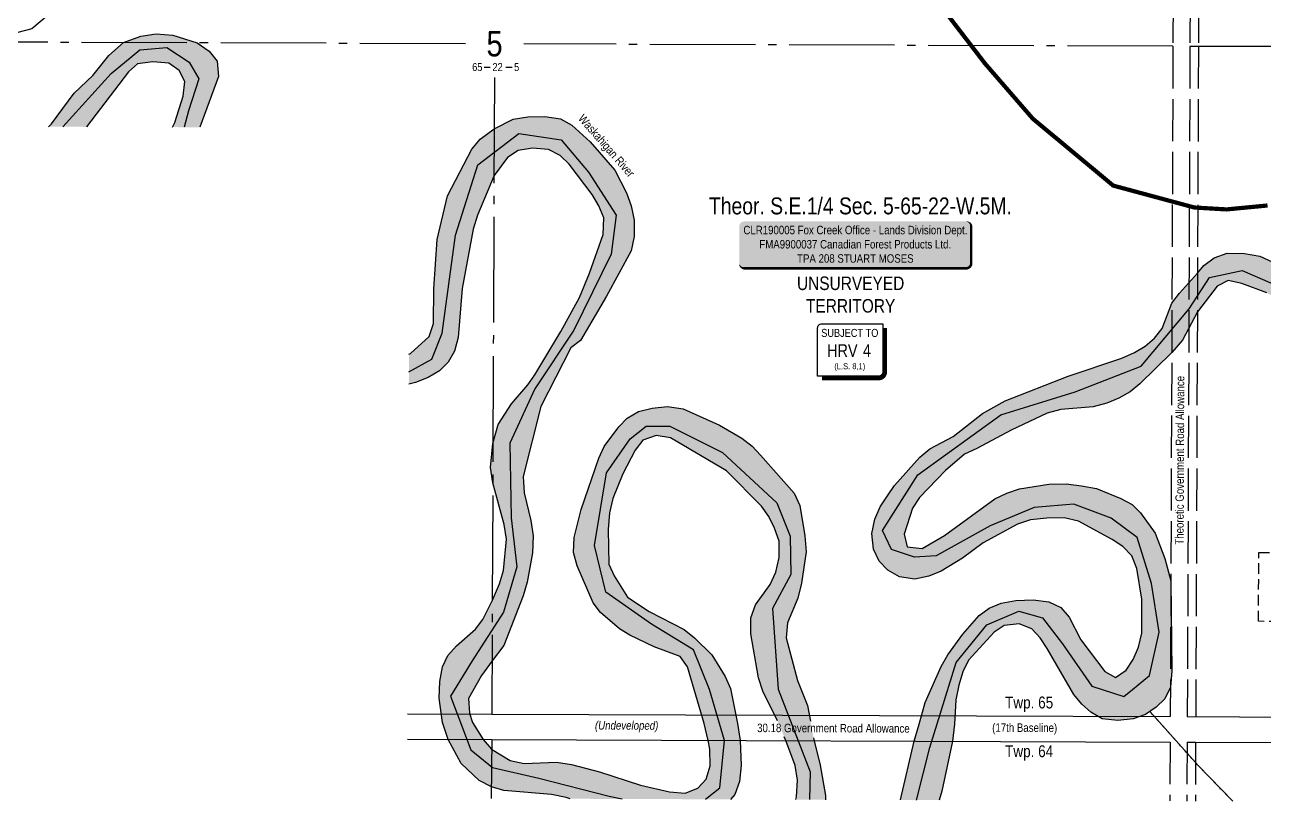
# Model space of a CAD drawing. Extents: x 479493 to 483772, y 6048995 to 6053527.
# Drawn here: x 480680 to 482149, y 6049001 to 6049921 of the extents above; entities that cross this region are included whole.
import ezdxf
from ezdxf.enums import TextEntityAlignment as Align

# ---------------------------------------------------------------- set-up
doc = ezdxf.new("R2010")
doc.units = 0
doc.header["$LTSCALE"] = 5
for name, pattern in [('foc-ACCESSROAD', [3.75, 2.5, -1.25]), ('foc-QUARTERLINE', [33, 25, -3, 2, -3]), ('foc-UNSURVEYED', [12.5, 10, -2.5]), ('foc-WHEELTRACKS', [2, 0.4, -1.6])]:
    doc.linetypes.add(name, pattern=pattern)
for name, color, linetype in [('10', 1, 'Continuous'), ('9', 3, 'Continuous'), ('C-SYMBOL', 7, 'Continuous'), ('CG-NOTES', 7, 'Continuous'), ('CTW', 7, 'Continuous'), ('D-TXT', 6, 'Continuous'), ('F-WS', 190, 'foc-ACCESSROAD'), ('L-QSEC', 8, 'foc-QUARTERLINE'), ('L-ROAD-T', 7, 'Continuous'), ('L-SEC', 7, 'Continuous'), ('L-SECLBL', 7, 'Continuous'), ('L-UNS-T', 3, 'Continuous'), ('L-USEC', 7, 'foc-UNSURVEYED'), ('P-PROPOSED', 10, 'Continuous'), ('T-WATER', 160, 'Continuous'), ('T-WATER-H', 133, 'Continuous'), ('T-WATER-P3', 160, 'foc-WHEELTRACKS'), ('T-WATER-T', 170, 'Continuous')]:
    doc.layers.add(name, color=color, linetype=linetype)
doc.layers.add('T-TEXT', color=48, linetype='Continuous', lineweight=18)
doc.styles.add('175L', font='', dxfattribs={"height": 20})
doc.styles.add('80', font='', dxfattribs={"height": 10})
doc.styles.add('80L', font='', dxfattribs={"height": 10})
doc.styles.add('80LS', font='', dxfattribs={"height": 10})
doc.styles.add('foc-LtypeFont', font='', dxfattribs={"height": 7.35})
doc.styles.add('HRV', font='', dxfattribs={"height": 3})
doc.styles.add('SIMPLEX', font='')
doc.styles.get('175L').set_extended_font_data('Arial Narrow')
doc.styles.get('80').set_extended_font_data('Arial Narrow')
doc.styles.get('80L').set_extended_font_data('Arial Narrow')
doc.styles.get('80LS').set_extended_font_data('Arial Narrow', italic=True)
doc.styles.get('foc-LtypeFont').set_extended_font_data('Arial Narrow')
doc.styles.get('HRV').set_extended_font_data('Arial Narrow')
doc.styles.get('SIMPLEX').set_extended_font_data('Arial Narrow')
doc.linetypes.add('foc-TOPO-flowdirection-NOLINE', pattern='A,0,[">",foc-LtypeFont,S=0.3,R=0,X=0,Y=-0.945],-20,[">",foc-LtypeFont,S=0.3,R=0,X=0,Y=-0.945],0', length=20)

# ---------------------------------------------------------------- blocks, each defined once
blk = doc.blocks.new('L-SECLBL')
at = {"layer": '9', "color": 7}
for p, q in [((-5.1, -27.8), (-12.3, -27.8)), ((20.7, -27.8), (13.5, -27.8))]:
    blk.add_line(p, q, dxfattribs=at)
at = {"layer": '10', "color": 2, "style": 'SIMPLEX'}
blk.add_attdef('SEC', text='', height=30, dxfattribs=at).set_placement((0, 0), align=Align.MIDDLE)
at = {"layer": '10', "color": 5, "style": '80L'}
blk.add_attdef('TWP', text='', height=9.5, dxfattribs=at).set_placement((-14.4, -27.4), align=Align.MIDDLE_RIGHT)
blk.add_attdef('RGE', text='', height=9.5, dxfattribs=at).set_placement((3.6, -27.4), align=Align.MIDDLE_CENTER)
blk.add_attdef('MER', text='', height=9.5, dxfattribs=at).set_placement((23.2, -27.4), align=Align.MIDDLE_LEFT)
blk = doc.blocks.new('*U40')
h = blk.add_hatch(color=255)
edge = h.paths.add_edge_path()
edge.add_line((-131.5, -28.5), (131.5, -28.5))
edge.add_arc((131.5, -22.5), 6, 270, 360)
edge.add_line((137.5, -22.5), (137.5, 21))
edge.add_arc((131.5, 21), 6, 0, 90)
edge.add_line((131.5, 27), (-131.5, 27))
edge.add_arc((-131.5, 21), 6, 90, 180)
edge.add_line((-137.5, 21), (-137.5, -22.5))
edge.add_arc((-131.5, -22.5), 6, 180, 270)
at = {"color": 44, "flags": 128}
blk.add_lwpolyline([(-131.5, -28.5, 3, 3, 0), (131.5, -28.5, 3, 3, 0.414214), (137.5, -22.5, 3, 3, 0), (137.5, 21, 3, 0, 0.414214), (131.5, 27, 0, 0, 0), (-131.5, 27, 0, 0, 0.414214), (-137.5, 21, 0, 0, 0), (-137.5, -22.5, 0, 3, 0.414214)], format="xyseb", close=True, dxfattribs=at)
at = {"color": 44, "style": '80'}
blk.add_attdef('ENTER_TEXT_001', (-36, -5), '', height=10, dxfattribs=at)
blk = doc.blocks.new('HRV')
blk.add_lwpolyline([(-35.1, 31.6), (37.2, 31.6), (37.2, -25.5, -0.414214), (32.2, -30.5), (-40.1, -30.5), (-40.1, 26.6, -0.414214)], format="xyb", close=True)
at = {"const_width": 5, "flags": 128}
blk.add_lwpolyline([(-35.1, -33), (32.2, -33, 0.414214), (39.7, -25.5), (39.7, 26.6)], format="xyb", dxfattribs=at)
at = {"style": '80L'}
blk.add_text('SUBJECT TO', height=9.5, dxfattribs=at).set_placement((-2, 13.1), align=Align.BOTTOM_CENTER)
blk.add_attdef('(N.W.1/4 00)', text='', height=7.12, dxfattribs=at).set_placement((-2, -24.4), align=Align.BOTTOM_CENTER)
at = {"layer": 'CTW', "color": 3, "style": 'HRV'}
blk.add_text('HRV', height=15, dxfattribs=at).set_placement((-10.9, -0.2), align=Align.MIDDLE_CENTER)
blk.add_attdef('0', text='', height=15, dxfattribs=at).set_placement((18.3, -0.2), align=Align.MIDDLE_CENTER)

msp = doc.modelspace()

# ---------------------------------------------------------------- hatches: boundary and pattern name
at = {"layer": 'T-WATER-H'}
h = msp.add_hatch(color=256, dxfattribs=at)
h.dxf.hatch_style = 1
h.paths.add_polyline_path([(482537.826, 6049993.385), (482512.503, 6049993.474), (482511.582, 6049990.986), (482509.301, 6049969.084), (482509.762, 6049931.32), (482513.335, 6049926.09), (482535.646, 6049893.437), (482553.965, 6049873.064), (482572.13, 6049828.386), (482578.439, 6049803.316), (482574.266, 6049781.831), (482565.632, 6049765.385), (482535.043, 6049747.12), (482524.745, 6049736.947), (482501.754, 6049719.544), (482494.389, 6049706.057), (482488.935, 6049690.045), (482485.393, 6049651.385), (482486.05, 6049630.97), (482507.039, 6049525.828), (482503.148, 6049510.287), (482486.328, 6049508.114), (482473.141, 6049515.361), (482449.307, 6049535.193), (482436.544, 6049543.455), (482410.171, 6049558.069), (482394.941, 6049564.541), (482377.479, 6049567.954), (482358.088, 6049568.794), (482341.045, 6049571.848), (482303.111, 6049575.15), (482285.832, 6049579.585), (482212.855, 6049609.472), (482158.251, 6049640.02), (482143.802, 6049646.551), (482125.619, 6049649.847), (482104.966, 6049649.976), (482089.519, 6049644.737), (482077.3, 6049635.346), (482069.768, 6049626.382), (482048.381, 6049602.893), (482039.452, 6049590.73), (482027.836, 6049560.984), (482018.794, 6049549.299), (482007.596, 6049540.032), (481995.085, 6049532.504), (481980.234, 6049525.581), (481916.584, 6049504.402), (481841.921, 6049475.028), (481814.737, 6049460.103), (481780.309, 6049433.065), (481752.643, 6049418.2), (481740.606, 6049408.63), (481710.72, 6049374.861), (481702.217, 6049362.817), (481693.652, 6049349.691), (481687.061, 6049335.181), (481683.825, 6049318.02), (481685.808, 6049299.339), (481692.431, 6049285.144), (481702.663, 6049274.487), (481716.328, 6049266.639), (481734.814, 6049263.94), (481751.336, 6049267.734), (481766.064, 6049273.512), (481791.209, 6049288.865), (481815.582, 6049307.105), (481856.238, 6049329.194), (481871.866, 6049334.432), (481890.966, 6049336.238), (481911.621, 6049336.47), (481928.601, 6049332.818), (481968.76, 6049311.137), (481981.402, 6049302.574), (481991.877, 6049291.55), (481997.953, 6049276.46), (482003.846, 6049240.297), (482003.841, 6049200.068), (481999.826, 6049183.504), (481993.296, 6049168.699), (481985.032, 6049156.17), (481972.637, 6049147.564), (481959.75, 6049154.685), (481931.646, 6049192.062), (481917.8, 6049218.825), (481907.689, 6049230.443), (481893.479, 6049237.271), (481875.114, 6049239.552), (481854.458, 6049238.834), (481837.096, 6049235.464), (481822.789, 6049229.745), (481810.933, 6049221.073), (481791.711, 6049198.856), (481773.802, 6049174.474), (481765.953, 6049160.504), (481747.028, 6049117.873), (481739.71, 6049092.292), (481733.89, 6049072.282), (481717.638, 6049002.465), (481763.384, 6049002.297), (481766.758, 6049012.972), (481779.422, 6049072.011), (481781.649, 6049092.138), (481783.244, 6049120.944), (481786.96, 6049138.528), (481791.752, 6049154.365), (481798.219, 6049168.155), (481828.523, 6049201.087), (481840.736, 6049209.156), (481858.454, 6049210.959), (481873.327, 6049205.331), (481883.261, 6049194.674), (481891.627, 6049181.92), (481923.159, 6049127.299), (481932.672, 6049116.045), (481943.45, 6049106.522), (481956.814, 6049098.436), (481975.119, 6049096.514), (481993.378, 6049098.621), (482008.165, 6049103.859), (482020.8, 6049112.289), (482031.038, 6049122.283), (482037.661, 6049135.997), (482039.247, 6049155.285), (482038.157, 6049261.866), (482031.075, 6049288.669), (482019.399, 6049318.608), (482002.362, 6049342.379), (481992.306, 6049352.558), (481978.818, 6049359.683), (481949.975, 6049371.301), (481932.333, 6049374.715), (481914.087, 6049376.815), (481893.492, 6049376.698), (481858.77, 6049370.798), (481843.623, 6049365.805), (481829.494, 6049359.122), (481769.737, 6049315.713), (481743.272, 6049300.298), (481725.506, 6049302.278), (481721.891, 6049317.361), (481731.832, 6049348.191), (481740.038, 6049360.774), (481770.877, 6049392.868), (481793.513, 6049412.189), (481808.244, 6049418.57), (481848.838, 6049440.545), (481891.711, 6049460.465), (481907.756, 6049464.981), (481945.951, 6049468.046), (481962.117, 6049472.437), (481976.605, 6049478.578), (481990.078, 6049485.864), (482001.394, 6049495.377), (482039.223, 6049532.509), (482052.05, 6049546.916), (482069.587, 6049580.791), (482092.895, 6049610.86), (482106.067, 6049617.849), (482122.447, 6049614.072), (482151.832, 6049603.056), (482192.713, 6049581.194), (482234.919, 6049560.708), (482250.15, 6049554.896), (482300.369, 6049543.212), (482319.158, 6049542.074), (482357.949, 6049543.214), (482373.966, 6049539.023), (482387.273, 6049531.718), (482451.151, 6049471.657), (482464.396, 6049463.572), (482479.929, 6049458.177), (482499.084, 6049458.599), (482515.727, 6049462.272), (482528.599, 6049469.495), (482539.195, 6049479.012), (482545.208, 6049508.944), (482544.592, 6049534.778), (482542.248, 6049553.581), (482527.622, 6049600.157), (482515.647, 6049668.646), (482519.002, 6049685.927), (482526.313, 6049700.133), (482537.211, 6049709.946), (482550.502, 6049717.538), (482562.54, 6049726.983), (482572.902, 6049737.942), (482581.164, 6049749.744), (482588.116, 6049766.108), (482596.846, 6049791.844), (482598.586, 6049820.173), (482578.432, 6049866.369), (482558.137, 6049893.358), (482529.023, 6049932.074), (482527.91, 6049933.553), (482530.147, 6049970.879), (482536.615, 6049991.364)])
h.paths.add_polyline_path([(482319.387, 6049994.152), (482303.972, 6049994.206), (482304.187, 6049993.989), (482316.169, 6049976.603), (482326.998, 6049948.033), (482333.731, 6049934.839), (482337.328, 6049931.041), (482350.528, 6049923.62), (482358.256, 6049921.531), (482373.377, 6049922.505), (482379.666, 6049924.779), (482391.996, 6049933.783), (482397.348, 6049938.799), (482405.741, 6049951.288), (482408.769, 6049960.373), (482414.017, 6049993.82), (482394.114, 6049993.89), (482391.49, 6049975.741), (482385.47, 6049953.364), (482381.19, 6049947.176), (482367.733, 6049940.283), (482357.812, 6049939.774), (482342.998, 6049943.724), (482337.606, 6049947.822), (482330.406, 6049960.663), (482321.925, 6049990.523)])
h.paths.add_polyline_path([(481134.979, 6049530.507), (481134.833, 6049495.045), (481142.806, 6049496.813), (481157.836, 6049502.951), (481171.07, 6049510.655), (481181.429, 6049521.131), (481189.093, 6049533.957), (481193.226, 6049550.279), (481198.03, 6049608.087), (481211.216, 6049678.658), (481216.072, 6049695.276), (481235.839, 6049742.3), (481251.888, 6049763.555), (481264.282, 6049771.681), (481281.583, 6049774.389), (481300.55, 6049772.83), (481314.159, 6049765.76), (481324.995, 6049755.701), (481352.202, 6049719.653), (481360.025, 6049706.177), (481365.985, 6049691.932), (481365.024, 6049672.299), (481349.151, 6049626.534), (481336.993, 6049597.512), (481315.014, 6049557.349), (481284.052, 6049506.103), (481275.79, 6049494), (481256.627, 6049471.663), (481240.641, 6049447.332), (481234.607, 6049424.628), (481231.716, 6049396.203), (481234.426, 6049378.104), (481247.778, 6049328.786), (481250.547, 6049311.426), (481246.95, 6049274.446), (481242.397, 6049258.367), (481233.884, 6049239.035), (481222.573, 6049216.04), (481213.711, 6049204.72), (481191.374, 6049184.85), (481181.252, 6049173.536), (481174.726, 6049159.984), (481171.429, 6049142.94), (481170.828, 6049123.189), (481174.86, 6049094.362), (481181.326, 6049074.22), (481196.707, 6049045.529), (481218.32, 6049025.591), (481232.715, 6049017.885), (481247.462, 6049013.727), (481304.067, 6049008.874), (481321.408, 6049005.514), (481326.282, 6049003.901), (481515.969, 6049003.205), (481521.236, 6049008.805), (481526.868, 6049024.341), (481528.788, 6049043.128), (481527.774, 6049072.95), (481524.609, 6049093.081), (481516.162, 6049134.496), (481510.022, 6049148.685), (481493.95, 6049174.432), (481473.358, 6049194.612), (481461.32, 6049204.253), (481419.658, 6049225.761), (481394.134, 6049242.831), (481378.059, 6049267.919), (481371.797, 6049281.806), (481371.265, 6049322.942), (481372.706, 6049342.513), (481376.483, 6049359.733), (481388.581, 6049388.696), (481403.078, 6049416.815), (481412.302, 6049428.671), (481427.869, 6049434.086), (481444.972, 6049431.334), (481511.437, 6049392.282), (481553.036, 6049350.484), (481561.763, 6049338.148), (481568.506, 6049324.435), (481573.921, 6049309.107), (481573.921, 6049289.652), (481569.966, 6049272.315), (481563.315, 6049257.802), (481545.829, 6049233.597), (481540.077, 6049218.365), (481540.439, 6049199.15), (481549.224, 6049147.182), (481554.518, 6049131.493), (481573.35, 6049092.903), (481581.661, 6049072.724), (481592.731, 6049043.289), (481595.44, 6049025.991), (481594.297, 6049006.24), (481593.674, 6049002.92), (481628.736, 6049002.791), (481628.766, 6049007.632), (481622.334, 6049043.86), (481615.242, 6049072.565), (481611.473, 6049092.763), (481607.361, 6049114.22), (481595.686, 6049144.097), (481582.152, 6049194.338), (481583.65, 6049212.464), (481595.93, 6049241.669), (481600.186, 6049259.131), (481606.005, 6049296.22), (481604.443, 6049315.378), (481598.19, 6049351.309), (481591.812, 6049365.916), (481551.902, 6049410.952), (481541.909, 6049421.429), (481529.571, 6049431.195), (481503.019, 6049446.468), (481460.209, 6049465.753), (481441.545, 6049468.633), (481423.347, 6049466.706), (481407.123, 6049462.556), (481393.65, 6049454.673), (481383.65, 6049444.313), (481366.585, 6049420.949), (481360.06, 6049407.338), (481339.097, 6049346.457), (481330.768, 6049313.518), (481329.872, 6049295.447), (481334.506, 6049279.942), (481346.965, 6049250.543), (481353.523, 6049236.049), (481361.953, 6049224.435), (481384.409, 6049205.032), (481396.935, 6049197.485), (481425.472, 6049183.712), (481456.296, 6049172.208), (481465.026, 6049160.172), (481485.092, 6049093.226), (481489.825, 6049073.089), (481491.681, 6049062.64), (481492.221, 6049042.939), (481487.247, 6049026.923), (481477.248, 6049016.269), (481462.399, 6049010.37), (481443.972, 6049012.225), (481409.353, 6049019.959), (481360.769, 6049035.842), (481327.593, 6049044.467), (481309.948, 6049047.045), (481271.516, 6049045.48), (481254.957, 6049049.254), (481232.985, 6049062.772), (481222.803, 6049074.068), (481210.459, 6049094.232), (481206.677, 6049105.182), (481205.651, 6049122.718), (481221.046, 6049149.755), (481233.605, 6049167.091), (481247.334, 6049185.578), (481270.573, 6049244.41), (481275.065, 6049260.548), (481281.476, 6049295.055), (481282.26, 6049315.349), (481279.615, 6049333.312), (481271.73, 6049366.176), (481270.53, 6049385.634), (481291.141, 6049468.377), (481326.721, 6049537.977), (481338.216, 6049546.83), (481369.239, 6049599.033), (481398.408, 6049652.982), (481401.943, 6049669.905), (481401.943, 6049689.302), (481398.213, 6049706.243), (481392.736, 6049721.627), (481378.95, 6049748.511), (481349.634, 6049782.105), (481328.02, 6049801.806), (481314.473, 6049809.173), (481296.229, 6049811.931), (481276.055, 6049811.755), (481258.634, 6049808.804), (481236.055, 6049797.409), (481219.413, 6049784.97), (481209.648, 6049773.23), (481180.719, 6049718.194), (481168.31, 6049666.363), (481164.345, 6049607.949), (481164.219, 6049566.759), (481158.826, 6049551.344), (481136.73, 6049531.237)])
h.paths.add_polyline_path([(480707.494, 6049799.909), (480752.749, 6049799.75), (480802.552, 6049864.908), (480813.27, 6049874.42), (480831.23, 6049876.947), (480850.197, 6049875.147), (480862.658, 6049866.643), (480869.403, 6049853.353), (480867.186, 6049836.008), (480857.424, 6049805.053), (480854.512, 6049799.393), (480886.947, 6049799.28), (480909.23, 6049859.535), (480907.604, 6049877.614), (480898.034, 6049889.47), (480884.118, 6049899.234), (480855.223, 6049908.516), (480835.295, 6049910.019), (480817.214, 6049907.312), (480796.513, 6049899.543), (480779.255, 6049884.192), (480760.27, 6049860.715), (480738.05, 6049839.829), (480711.279, 6049803.341)])
h.paths.add_polyline_path([(480312.143, 6049892.781), (480312.036, 6049867.689), (480327.293, 6049876.263), (480359.44, 6049901.075), (480368.639, 6049913.151), (480370.875, 6049918.496), (480372.716, 6049933.379), (480362.296, 6049974.78), (480361.478, 6049983.344), (480366.881, 6050029.102), (480374.4, 6050122.731), (480369.758, 6050147.166), (480364.827, 6050188.295), (480349.513, 6050228.255), (480345.739, 6050256.584), (480347.087, 6050259.591), (480359.303, 6050254.253), (480413.458, 6050209.992), (480431.235, 6050198.847), (480443.561, 6050193.229), (480457.744, 6050187.228), (480494.221, 6050166.495), (480525.761, 6050134.366), (480537.803, 6050116.099), (480543.232, 6050102.075), (480545.321, 6050091.84), (480546.201, 6050068.991), (480539.389, 6050043.968), (480517.421, 6049995.742), (480515.674, 6049980.677), (480516.657, 6049974.009), (480522.195, 6049960.022), (480526.701, 6049953.862), (480543.383, 6049939.472), (480557.127, 6049920.676), (480568.619, 6049910.564), (480574.999, 6049900.32), (480578.567, 6049882.732), (480576.937, 6049867.862), (480571.727, 6049847.426), (480561.475, 6049819), (480553.548, 6049806.069), (480548.149, 6049800.468), (480572.978, 6049800.381), (480579.186, 6049806.772), (480598.889, 6049863.153), (480598.377, 6049889.075), (480598.158, 6049900.238), (480597.226, 6049904.955), (480589.96, 6049918.21), (480576.687, 6049937.476), (480550.771, 6049958.599), (480540.856, 6049969.253), (480539.197, 6049976.194), (480542.208, 6049991.397), (480545.928, 6049996.998), (480571.927, 6050022.823), (480575.293, 6050029.259), (480578.918, 6050043.969), (480579.49, 6050053.23), (480576.305, 6050078.363), (480570.219, 6050100.698), (480564.058, 6050114.338), (480534.749, 6050150.285), (480502.385, 6050182.825), (480467.142, 6050212.545), (480443.717, 6050229.632), (480413.616, 6050246.779), (480401.417, 6050254.274), (480390.021, 6050263.998), (480377.452, 6050281.031), (480372.099, 6050285.179), (480358.012, 6050290.546), (480348.976, 6050290.92), (480326.203, 6050284.144), (480314.723, 6050275.038), (480313.034, 6050270.387), (480314.789, 6050248.79), (480350.141, 6050148.34), (480351.727, 6050123.846), (480350.258, 6050097.061), (480345.5, 6050073.859), (480342.271, 6050047.428), (480337.338, 6049936.646), (480329.996, 6049915.03), (480320.293, 6049901.213)])

# ---------------------------------------------------------------- linework, layer by layer
at = {"layer": 'F-WS'}
msp.add_lwpolyline([(482142.098, 6049214.062), (482142.42, 6049295.573), (482223.93, 6049295.275), (482223.609, 6049213.763), (482142.098, 6049214.062)], close=True, dxfattribs=at)
at = {"layer": 'L-QSEC'}
for p, q in [((481201.818, 6049898.123), (480432.245, 6049900.823)), ((482040.649, 6049895.18), (481271.1, 6049897.88)), ((481236.277, 6049858.002), (481233.174, 6049104.196)), ((481233.05, 6049074.037), (481232.633, 6049004.244))]:
    msp.add_line(p, q, dxfattribs=at)
at = {"layer": 'L-QSEC', "flags": 128}
msp.add_lwpolyline([(482830.324, 6049892.409), (482060.766, 6049895.11)], dxfattribs=at)
at = {"layer": 'L-SEC'}
for p, q in [((481133.226, 6049104.579), (481233.161, 6049104.212)), ((481233.161, 6049104.201), (482037.514, 6049101.251)), ((482057.63, 6049101.159), (482861.971, 6049098.226)), ((481133.102, 6049074.404), (481233.05, 6049074.037)), ((481233.05, 6049074.037), (482037.404, 6049071.087)), ((482057.52, 6049070.995), (482861.861, 6049068.062))]:
    msp.add_line(p, q, dxfattribs=at)
at = {"layer": 'L-USEC'}
for p, q in [((482043.818, 6050699.423), (482040.649, 6049895.18)), ((482063.934, 6050699.344), (482060.766, 6049895.101)), ((482073.993, 6050699.304), (482070.824, 6049895.061)), ((482040.649, 6049895.18), (482037.523, 6049101.245)), ((482060.766, 6049895.101), (482057.64, 6049101.166)), ((482070.824, 6049895.061), (482067.698, 6049101.126)), ((482037.514, 6049101.262), (482037.523, 6049101.262)), ((482057.52, 6049071.013), (482067.563, 6049070.976))]:
    msp.add_line(p, q, dxfattribs=at)
at = {"layer": 'L-USEC', "flags": 128}
for points in [[(482037.404, 6049071.087), (482037.042, 6049001.293)], [(482057.52, 6049071.013), (482057.52, 6049070.995), (482057.158, 6049001.219)], [(482067.579, 6049070.976), (482067.579, 6049070.949), (482067.217, 6049001.182)]]:
    msp.add_lwpolyline(points, dxfattribs=at)
at = {"layer": 'P-PROPOSED', "const_width": 5}
msp.add_lwpolyline([(481754.504, 6049957.18), (481817.946, 6049874.622), (481874.528, 6049809.383), (481969.876, 6049730.155), (482066.13, 6049704.183), (482104.248, 6049701.958), (482152.792, 6049706.608)], dxfattribs=at)
at = {"layer": 'T-WATER', "flags": 128}
msp.add_lwpolyline([(480710.02, 6049934.516), (480687.739, 6049916.012), (480671.328, 6049911.509), (480639.248, 6049906.231), (480611.539, 6049891.972), (480608.278, 6049891.254), (480598.377, 6049889.075)], dxfattribs=at)
at = {"layer": 'T-WATER'}
for points in [[(480707.494, 6049799.909), (480711.279, 6049803.341), (480738.05, 6049839.829), (480760.27, 6049860.715), (480779.255, 6049884.192), (480796.513, 6049899.543), (480817.214, 6049907.312), (480835.295, 6049910.019), (480855.223, 6049908.516), (480884.118, 6049899.234), (480898.034, 6049889.47), (480907.604, 6049877.614), (480909.23, 6049859.535), (480886.947, 6049799.28)], [(480854.512, 6049799.393), (480857.424, 6049805.053), (480867.186, 6049836.008), (480869.403, 6049853.353), (480862.658, 6049866.643), (480850.197, 6049875.147), (480831.23, 6049876.947), (480813.27, 6049874.42), (480802.552, 6049864.908), (480752.749, 6049799.75)], [(481134.979, 6049530.507), (481136.73, 6049531.237), (481158.826, 6049551.344), (481164.219, 6049566.759), (481164.345, 6049607.949), (481168.31, 6049666.363), (481180.719, 6049718.194), (481209.648, 6049773.23), (481219.413, 6049784.97), (481236.055, 6049797.409), (481258.634, 6049808.804), (481276.055, 6049811.755), (481296.229, 6049811.931), (481314.473, 6049809.173), (481328.02, 6049801.806), (481349.634, 6049782.105), (481378.95, 6049748.511), (481392.736, 6049721.627), (481398.213, 6049706.243), (481401.943, 6049689.302), (481401.943, 6049669.905), (481398.408, 6049652.982), (481369.239, 6049599.033), (481338.216, 6049546.83), (481326.721, 6049537.977), (481291.141, 6049468.377), (481270.53, 6049385.634), (481271.73, 6049366.176), (481279.615, 6049333.312), (481282.26, 6049315.349), (481281.476, 6049295.055), (481275.065, 6049260.548), (481270.573, 6049244.41), (481247.334, 6049185.578), (481233.605, 6049167.091), (481221.046, 6049149.755), (481205.651, 6049122.718), (481206.677, 6049105.182), (481210.459, 6049094.232), (481222.803, 6049074.068), (481232.985, 6049062.772), (481254.957, 6049049.254), (481271.516, 6049045.48), (481309.948, 6049047.045), (481327.593, 6049044.467), (481360.769, 6049035.842), (481409.353, 6049019.959), (481443.972, 6049012.225), (481462.399, 6049010.37), (481477.248, 6049016.269), (481487.247, 6049026.923), (481492.221, 6049042.939), (481491.681, 6049062.64), (481489.825, 6049073.089), (481485.092, 6049093.226), (481465.026, 6049160.172), (481456.296, 6049172.208), (481425.472, 6049183.712), (481396.935, 6049197.485), (481384.409, 6049205.032), (481361.953, 6049224.435), (481353.523, 6049236.049), (481346.965, 6049250.543), (481334.506, 6049279.942), (481329.872, 6049295.447), (481330.768, 6049313.518), (481339.097, 6049346.457), (481360.06, 6049407.338), (481366.585, 6049420.949), (481383.65, 6049444.313), (481393.65, 6049454.673), (481407.123, 6049462.556), (481423.347, 6049466.706), (481441.545, 6049468.633), (481460.209, 6049465.753), (481503.019, 6049446.468), (481529.571, 6049431.195), (481541.909, 6049421.429), (481551.902, 6049410.952), (481591.812, 6049365.916), (481598.19, 6049351.309), (481604.443, 6049315.378), (481606.005, 6049296.22), (481600.186, 6049259.131), (481595.93, 6049241.669), (481583.65, 6049212.464), (481582.152, 6049194.338), (481595.686, 6049144.097), (481607.361, 6049114.22), (481610.889, 6049095.808)], [(481326.282, 6049003.901), (481321.408, 6049005.514), (481304.067, 6049008.874), (481247.462, 6049013.727), (481232.715, 6049017.885), (481218.32, 6049025.591), (481196.707, 6049045.529), (481181.326, 6049074.22), (481174.86, 6049094.362), (481170.828, 6049123.189), (481171.429, 6049142.94), (481174.726, 6049159.984), (481181.252, 6049173.536), (481191.374, 6049184.85), (481213.711, 6049204.72), (481222.573, 6049216.04), (481233.884, 6049239.035), (481242.397, 6049258.367), (481246.95, 6049274.446), (481250.547, 6049311.426), (481247.778, 6049328.786), (481234.426, 6049378.104), (481231.716, 6049396.203), (481234.607, 6049424.628), (481240.641, 6049447.332), (481256.627, 6049471.663), (481275.79, 6049494), (481284.052, 6049506.103), (481315.014, 6049557.349), (481336.993, 6049597.512), (481349.151, 6049626.534), (481365.024, 6049672.299), (481365.985, 6049691.932), (481360.025, 6049706.177), (481352.202, 6049719.653), (481324.995, 6049755.701), (481314.159, 6049765.76), (481300.55, 6049772.83), (481281.583, 6049774.389), (481264.282, 6049771.681), (481251.888, 6049763.555), (481235.839, 6049742.3), (481216.072, 6049695.276), (481211.216, 6049678.658), (481198.03, 6049608.087), (481193.226, 6049550.279), (481189.093, 6049533.957), (481181.429, 6049521.131), (481171.07, 6049510.655), (481157.836, 6049502.951), (481142.806, 6049496.813), (481134.833, 6049495.045)], [(481717.638, 6049002.465), (481733.89, 6049072.282), (481739.71, 6049092.292), (481747.028, 6049117.873), (481765.953, 6049160.504), (481773.802, 6049174.474), (481791.711, 6049198.856), (481810.933, 6049221.073), (481822.789, 6049229.745), (481837.096, 6049235.464), (481854.458, 6049238.834), (481875.114, 6049239.552), (481893.479, 6049237.271), (481907.689, 6049230.443), (481917.8, 6049218.825), (481931.646, 6049192.062), (481959.75, 6049154.685), (481972.637, 6049147.564), (481985.032, 6049156.17), (481993.296, 6049168.699), (481999.826, 6049183.504), (482003.841, 6049200.068), (482003.846, 6049240.297), (481997.953, 6049276.46), (481991.877, 6049291.55), (481981.402, 6049302.574), (481968.76, 6049311.137), (481928.601, 6049332.818), (481911.621, 6049336.47), (481890.966, 6049336.238), (481871.866, 6049334.432), (481856.238, 6049329.194), (481815.582, 6049307.105), (481791.209, 6049288.865), (481766.064, 6049273.512), (481751.336, 6049267.734), (481734.814, 6049263.94), (481716.328, 6049266.639), (481702.663, 6049274.487), (481692.431, 6049285.144), (481685.808, 6049299.339), (481683.825, 6049318.02), (481687.061, 6049335.181), (481693.652, 6049349.691), (481702.217, 6049362.817), (481710.72, 6049374.861), (481740.606, 6049408.63), (481752.643, 6049418.2), (481780.309, 6049433.065), (481814.737, 6049460.103), (481841.921, 6049475.028), (481916.584, 6049504.402), (481980.234, 6049525.581), (481995.085, 6049532.504), (482007.596, 6049540.032), (482018.794, 6049549.299), (482027.836, 6049560.984), (482039.452, 6049590.73), (482048.381, 6049602.893), (482069.768, 6049626.382), (482077.3, 6049635.346), (482089.519, 6049644.737), (482104.966, 6049649.976), (482125.619, 6049649.847), (482143.802, 6049646.551), (482158.251, 6049640.02)], [(482151.832, 6049603.056), (482122.447, 6049614.072), (482106.067, 6049617.849), (482092.895, 6049610.86), (482069.587, 6049580.791), (482052.05, 6049546.916), (482039.223, 6049532.509), (482001.394, 6049495.377), (481990.078, 6049485.864), (481976.605, 6049478.578), (481962.117, 6049472.437), (481945.951, 6049468.046), (481907.756, 6049464.981), (481891.711, 6049460.465), (481848.838, 6049440.545), (481808.244, 6049418.57), (481793.513, 6049412.189), (481770.877, 6049392.868), (481740.038, 6049360.774), (481731.832, 6049348.191), (481721.891, 6049317.361), (481725.506, 6049302.278), (481743.272, 6049300.298), (481769.737, 6049315.713), (481829.494, 6049359.122), (481843.623, 6049365.805), (481858.77, 6049370.798), (481893.492, 6049376.698), (481914.087, 6049376.815), (481932.333, 6049374.715), (481949.975, 6049371.301), (481978.818, 6049359.683), (481992.306, 6049352.558), (482002.362, 6049342.379), (482019.399, 6049318.608), (482031.075, 6049288.669), (482038.157, 6049261.866), (482039.247, 6049155.285), (482037.661, 6049135.997), (482031.038, 6049122.283), (482020.8, 6049112.289), (482008.165, 6049103.859), (481993.378, 6049098.621), (481975.119, 6049096.514), (481956.814, 6049098.436), (481943.45, 6049106.522), (481932.672, 6049116.045), (481923.159, 6049127.299), (481891.627, 6049181.92), (481883.261, 6049194.674), (481873.327, 6049205.331), (481858.454, 6049210.959), (481840.736, 6049209.156), (481828.523, 6049201.087), (481798.219, 6049168.155), (481791.752, 6049154.365), (481786.96, 6049138.528), (481783.244, 6049120.944), (481781.649, 6049092.138), (481779.422, 6049072.011), (481766.758, 6049012.972), (481763.384, 6049002.297)], [(481571.749, 6049096.185), (481554.518, 6049131.493), (481549.224, 6049147.182), (481540.439, 6049199.15), (481540.077, 6049218.365), (481545.829, 6049233.597), (481563.315, 6049257.802), (481569.966, 6049272.315), (481573.921, 6049289.652), (481573.921, 6049309.107), (481568.506, 6049324.435), (481561.763, 6049338.148), (481553.036, 6049350.484), (481511.437, 6049392.282), (481444.972, 6049431.334), (481427.869, 6049434.086), (481412.302, 6049428.671), (481403.078, 6049416.815), (481388.581, 6049388.696), (481376.483, 6049359.733), (481372.706, 6049342.513), (481371.265, 6049322.942), (481371.797, 6049281.806), (481378.059, 6049267.919), (481394.134, 6049242.831), (481419.658, 6049225.761), (481461.32, 6049204.253), (481473.358, 6049194.612), (481493.95, 6049174.432), (481510.022, 6049148.685), (481516.162, 6049134.496), (481524.609, 6049093.081), (481527.774, 6049072.95), (481528.788, 6049043.128), (481526.868, 6049024.341), (481521.236, 6049008.805), (481515.969, 6049003.205)], [(481593.674, 6049002.92), (481594.297, 6049006.24), (481595.44, 6049025.991), (481592.731, 6049043.289), (481581.661, 6049072.724), (481579.74, 6049077.388)], [(481614.563, 6049076.202), (481615.242, 6049072.565), (481622.334, 6049043.86), (481628.766, 6049007.632), (481628.736, 6049002.791)]]:
    msp.add_lwpolyline(points, dxfattribs=at)
at = {"layer": 'T-WATER-P3', "linetype": 'foc-TOPO-flowdirection-NOLINE', "flags": 128}
for points in [[(480710.02, 6049934.516), (480687.739, 6049916.012), (480671.328, 6049911.509), (480639.248, 6049906.231), (480611.539, 6049891.972), (480608.278, 6049891.254), (480598.377, 6049889.075)], [(480724.585, 6049799.849), (480782.131, 6049863.116), (480815.93, 6049891.144), (480848.081, 6049893.618), (480874.461, 6049876.306), (480886.002, 6049856.521), (480873.636, 6049818.6), (480868.635, 6049799.344)], [(481134.893, 6049509.469), (481162.167, 6049524.711), (481174.533, 6049555.213), (481190.196, 6049671.45), (481216.576, 6049754.711), (481265.214, 6049791.808), (481315.5, 6049784.388), (481347.651, 6049746.055), (481380.626, 6049694.944), (481374.855, 6049648.779), (481330.339, 6049558.922), (481284.174, 6049489.263), (481254.497, 6049424.962), (481256.145, 6049336.754), (481262.741, 6049278.636), (481247.078, 6049225.051), (481209.981, 6049167.345), (481184.425, 6049125.302), (481208.332, 6049061.825), (481233.887, 6049040.804), (481289.121, 6049028.438), (481372.382, 6049007.004), (481387.802, 6049003.675)], [(481992.824, 6049133.467), (482012.92, 6049150.033), (482024.461, 6049201.144), (482015.393, 6049258.85), (481998.082, 6049313.259), (481967.58, 6049336.341), (481923.063, 6049352.829), (481876.074, 6049348.707), (481824.139, 6049327.274), (481759.838, 6049291.825), (481734.282, 6049290.177), (481707.078, 6049299.245), (481696.361, 6049321.502), (481738.404, 6049387.453), (481836.504, 6049458.761), (481924.712, 6049485.965), (482003.028, 6049516.467), (482059.91, 6049584.066), (482083.816, 6049621.162), (482122.562, 6049629.406), (482155.537, 6049615.392), (482275.071, 6049561.395), (482322.06, 6049560.571), (482355.036, 6049557.274), (482402.025, 6049539.962), (482453.96, 6049495.446), (482497.652, 6049489.675), (482516.612, 6049497.094), (482521.644, 6049514.123)], [(481486.478, 6049003.313), (481503.458, 6049016.897), (481509.228, 6049072.954), (481491.092, 6049133.134), (481472.131, 6049180.123), (481422.669, 6049210.624), (481368.26, 6049248.545), (481355.07, 6049303.779), (481369.085, 6049389.925), (481397.113, 6049430.32), (481416.074, 6049445.159), (481444.103, 6049445.159), (481506.755, 6049413.833), (481571.056, 6049354.478), (481586.719, 6049314.908), (481587.544, 6049269.567), (481566.11, 6049229.173), (481572.705, 6049133.546), (481610.626, 6049035.857), (481609.876, 6049002.86)], [(481736.501, 6049002.395), (481752.418, 6049064.711), (481783.745, 6049165.284), (481820.017, 6049209.8), (481857.938, 6049226.287), (481885.967, 6049218.044), (481909.874, 6049187.542), (481944.497, 6049137.255), (481982.418, 6049124.89), (481992.824, 6049133.467)], [(482111.458, 6049001.02), (482070.655, 6049043.097), (482021.453, 6049098.088), (482013.385, 6049107.343)]]:
    msp.add_lwpolyline(points, dxfattribs=at)
at = {"layer": 'T-WATER-P3', "flags": 128}
msp.add_lwpolyline([(482111.458, 6049001.02), (482070.655, 6049043.097), (482021.453, 6049098.088), (482013.385, 6049107.343)], dxfattribs=at)

# ---------------------------------------------------------------- block references
at = {"layer": 'C-SYMBOL'}
ref = msp.add_blockref('*U40', (481664.017, 6049660.677), dxfattribs=at)
ref.add_attrib('ENTER_TEXT_001', 'CLR190005 Fox Creek Office - Lands Division Dept.', (481531.472, 6049672.518), dxfattribs={"layer": '0', "color": 44, "height": 10, "style": '80'})
ref.add_attrib('ENTER_TEXT_002', 'FMA9900037 Canadian Forest Products Ltd.', (481550.35, 6049655.674), dxfattribs={"layer": '0', "color": 44, "height": 10, "style": '80'})
ref.add_attrib('ENTER_TEXT_003', 'TPA 208 STUART MOSES', (481595.101, 6049638.83), dxfattribs={"layer": '0', "color": 44, "height": 10, "style": '80'})
at = {"layer": 'CG-NOTES'}
msp.add_blockref('HRV', (481659.58, 6049534.966), dxfattribs=at).add_auto_attribs({'(N.W.1/4 00)': '(L.S. 8,1)', '0': '4'})
at = {"layer": 'L-SECLBL'}
msp.add_blockref('L-SECLBL', (481236.441, 6049898.002), dxfattribs=at).add_auto_attribs({'SEC': '5', 'TWP': '65', 'RGE': '22', 'MER': '5'})

# ---------------------------------------------------------------- texts
at = {"layer": 'C-SYMBOL', "color": 3, "style": '175L'}
msp.add_text('Theor. S.E.1/4 Sec. 5-65-22-W.5M.', height=20, dxfattribs=at).set_placement((481670.175, 6049690.11), align=Align.BOTTOM_CENTER)
at = {"layer": 'D-TXT', "color": 3, "char_height": 14, "attachment_point": 1, "style": '80L'}
for s, insert in [('Twp. 65', (481841.648, 6049124.939)), ('Twp. 64', (481841.648, 6049067.181))]:
    msp.add_mtext_dynamic_manual_height_columns(s, width=101.3954, gutter_width=47.5, heights=[0], dxfattribs=dict(at, insert=insert))
at = {"layer": 'L-ROAD-T', "style": '80L'}
for s, rotation, p in [('Theoretic Government Road Allowance', 89.774363, (482048.703, 6049404.808)), ('30.18 Government Road Allowance', 359.78713, (481638.153, 6049087.531)), ('(17th Baseline)', 359.78713, (481864.902, 6049088.108))]:
    msp.add_text(s, height=10, rotation=rotation, dxfattribs=at).set_placement(p, align=Align.MIDDLE_CENTER)
at = {"layer": 'L-UNS-T', "color": 3, "insert": (481658.569, 6049601.006), "char_height": 16, "attachment_point": 5, "style": '80L'}
msp.add_mtext_dynamic_manual_height_columns('UNSURVEYED TERRITORY', width=126.41375, gutter_width=47.5, heights=[0], dxfattribs=at)
at = {"layer": 'T-TEXT', "style": '80LS'}
msp.add_text('(Undeveloped)', height=10, rotation=359.78713, dxfattribs=at).set_placement((481393.068, 6049090.745), align=Align.MIDDLE_CENTER)
at = {"layer": 'T-WATER-T', "insert": (481342.379, 6049815.742), "char_height": 10, "attachment_point": 1, "rotation": 311.109789, "style": '80L'}
msp.add_mtext_dynamic_manual_height_columns('Waskahigan River', width=93.2105, gutter_width=50, heights=[0], dxfattribs=at)

doc.saveas('drawing.dxf')
